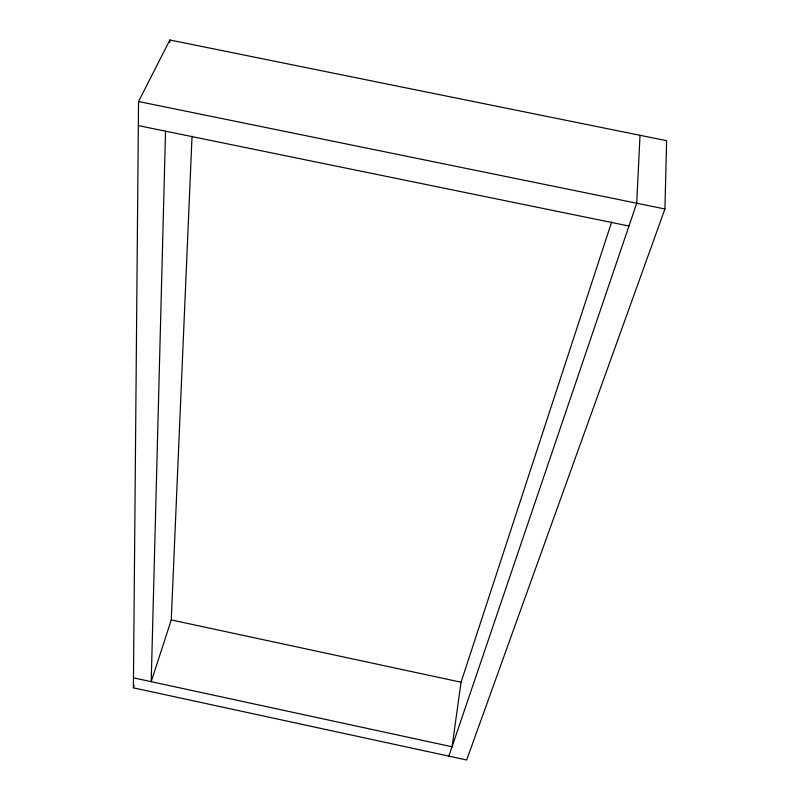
<?xml version="1.0" encoding="UTF-8"?>
<svg xmlns="http://www.w3.org/2000/svg" width="800" height="800" viewBox="0 0 800 800"><rect width="100%" height="100%" fill="white"/><g stroke="black" fill="none" stroke-linecap="round" stroke-linejoin="round"><path stroke-width="1.2" d="M133.39 687.83L138.55 101.53L169.86 40L666.61 140.69L664.93 208.99L466.67 760L133.39 687.83L134.18 685.47M165.54 131.19L151.21 681.68L171.26 619.93L192.04 136.17M169.79 42.49L169.86 40M640.01 135.3L636.72 203.23L448.87 756.15M611.69 221.86L461.06 682.22L452.06 746.77L133.48 677.85M138.55 101.53L664.93 208.99M138.33 125.62L628.98 226.03M171.26 619.93L461.06 682.22"/></g></svg>
